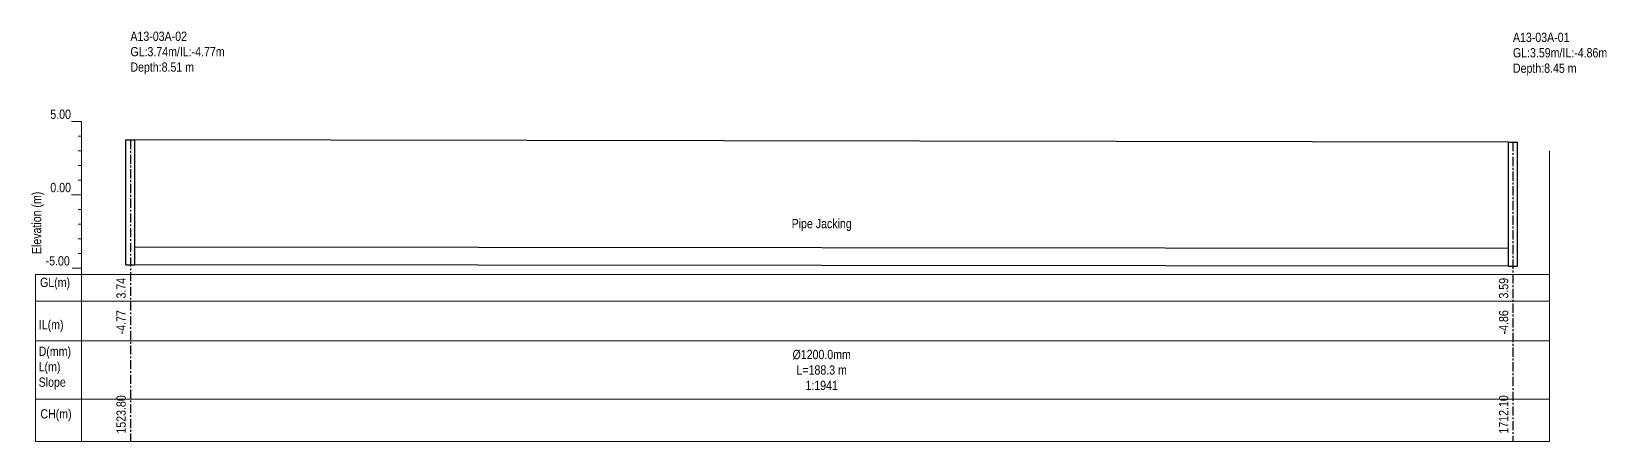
# Model space of a CAD drawing. Header units: metres. Extents: x -765 to 8757, y -99 to 211.
# Drawn here: x 6933.3 to 7147.8, y -33.6 to 22.3 of the extents above; entities that cross this region are included whole.
import ezdxf

# ---------------------------------------------------------------- set-up
doc = ezdxf.new("R2010")
doc.units = ezdxf.units.M
doc.header["$MEASUREMENT"] = 0
doc.linetypes.add('CENTER', pattern=[2, 1.25, -0.25, 0.25, -0.25])
doc.layers.add('PDF_PDF2_Geometry', color=253, linetype='Continuous', lineweight=9, true_color=0xababab)
doc.layers.add('PDF_Text', color=7, linetype='Continuous')
doc.layers.add('SM_PP_GRIDTEXT', color=7, linetype='Continuous', lineweight=5)
doc.styles.add('ALL', font='swissc.ttf')

# ---------------------------------------------------------------- blocks, each defined once
blk = doc.blocks.new('template')
at = {"layer": 'PDF_PDF2_Geometry'}
blk.add_line((0, 24.61), (0, 43.61), dxfattribs=at)
at = {"layer": 'SM_PP_GRIDTEXT'}
for p, q in [((0, 43.61), (-1.39, 43.61)), ((0, 0), (0, 43.61)), ((0, 41.61), (-0.46, 41.61)), ((0, 39.61), (-0.46, 39.61)), ((0, 37.61), (-0.46, 37.61)), ((0, 35.61), (-0.46, 35.61)), ((0, 33.61), (-1.37, 33.61)), ((0, 31.61), (-0.46, 31.61)), ((0, 29.61), (-0.46, 29.61)), ((0, 27.61), (-0.46, 27.61)), ((0, 23.61), (-1.3, 23.61)), ((0, 25.61), (-0.46, 25.61)), ((-6.28, 22.76), (-6.28, 0)), ((0, 22.76), (-6.28, 22.76)), ((-6.28, 19.12), (0, 19.12)), ((0, 13.73), (-6.28, 13.73)), ((-6.28, 0), (0, 0))]:
    blk.add_line(p, q, dxfattribs=at)
blk.add_lwpolyline([(-6.28, 5.78), (0, 5.78)], dxfattribs=at)
at = {"layer": 'PDF_Text', "char_height": 1.26, "attachment_point": 7, "style": 'ALL'}
for s, insert in [('5.00', (-4.26, 43.95)), ('0.00', (-4.26, 33.96)), ('-5.00', (-4.9, 23.97)), ('GL(m)', (-5.66, 20.67)), ('IL(m)', (-5.83, 14.91)), ('CH(m)', (-5.61, 2.76))]:
    blk.add_mtext(s, dxfattribs=dict(at, insert=insert))
at = {"layer": 'PDF_Text', "insert": (-5.12, 25.54), "char_height": 1.26, "attachment_point": 7, "rotation": 90, "style": 'ALL'}
blk.add_mtext('Elevation (m)', dxfattribs=at)
at = {"layer": 'PDF_Text', "insert": (-5.85, 7.08), "char_height": 1.26, "width": 12.5671, "attachment_point": 7, "style": 'ALL'}
blk.add_mtext('D(mm)\\P\\pxt2;L(m)\\P\\ptz;Slope', dxfattribs=at)

msp = doc.modelspace()

# ---------------------------------------------------------------- linework, layer by layer
for p, q in [((7134.5, -7.32), (6947.4, -7.14)), ((7134.5, -9.72), (6947.4, -9.54))]:
    msp.add_line(p, q)
at = {"layer": 'GROUND_ELEVATION', "color": 3}
msp.add_line((7134.5, 7.18), (6947.4, 7.48), dxfattribs=at)
at = {"layer": 'lines', "color": 8, "linetype": 'CENTER'}
for p, q in [((6946.8, 7.48), (6946.8, -33.61)), ((7135.1, 7.18), (7135.1, -33.61))]:
    msp.add_line(p, q, dxfattribs=at)
at = {"layer": 'Profile Manhole'}
for p, q in [((6946.2, -9.54), (6946.2, 7.48)), ((6946.2, 7.48), (6947.4, 7.48)), ((6947.4, -9.54), (6947.4, 7.48)), ((7134.5, -9.72), (7134.5, 7.18)), ((7134.5, 7.18), (7135.7, 7.18)), ((7135.7, -9.72), (7135.7, 7.18)), ((6946.2, -9.54), (6947.4, -9.54)), ((7134.5, -9.72), (7135.7, -9.72))]:
    msp.add_line(p, q, dxfattribs=at)
at = {"layer": 'SM_PP_GRIDTEXT'}
for p, q in [((7140.1, -33.6108), (7140.1, 6)), ((6940.1543, -10.8458), (7140.1, -10.8458)), ((6940.1543, -14.4882), (7140.1, -14.4882)), ((6940.1543, -19.878), (7140.1, -19.878)), ((6940.1543, -27.8324), (7140.1, -27.8324)), ((6940.1543, -33.6108), (7140.1, -33.6108))]:
    msp.add_line(p, q, dxfattribs=at)

# ---------------------------------------------------------------- block references
msp.add_blockref('template', (6940.1543, -33.6108))

# ---------------------------------------------------------------- texts
at = {"layer": 'ANNOTATION', "color": 7, "char_height": 1.26, "style": 'ALL'}
for s, insert, attachment_point in [('A13-03A-02\\PGL:3.74m/IL:-4.77m\\PDepth:8.51 m', (6946.8, 22.24), 1), ('A13-03A-01\\PGL:3.59m/IL:-4.86m\\PDepth:8.45 m', (7135.1, 22.09), 1), ('Pipe Jacking', (7040.95, -3.285), 2), ('Ø1200.0mm\\PL=188.3 m\\P1:1941', (7040.95, -21.13), 2)]:
    msp.add_mtext(s, dxfattribs=dict(at, insert=insert, attachment_point=attachment_point))
at = {"layer": 'PDF_text', "color": 7, "style": 'ALL'}
for s, p in [('3.74', (6946.16, -14.13)), ('3.59', (7134.46, -14.13)), ('-4.77', (6946.16, -19.01)), ('-4.86', (7134.46, -19.01)), ('1523.80', (6946.16, -32.53)), ('1712.10', (7134.46, -32.53))]:
    msp.add_text(s, height=1.26, rotation=90, dxfattribs=at).set_placement(p)

doc.saveas('drawing.dxf')
